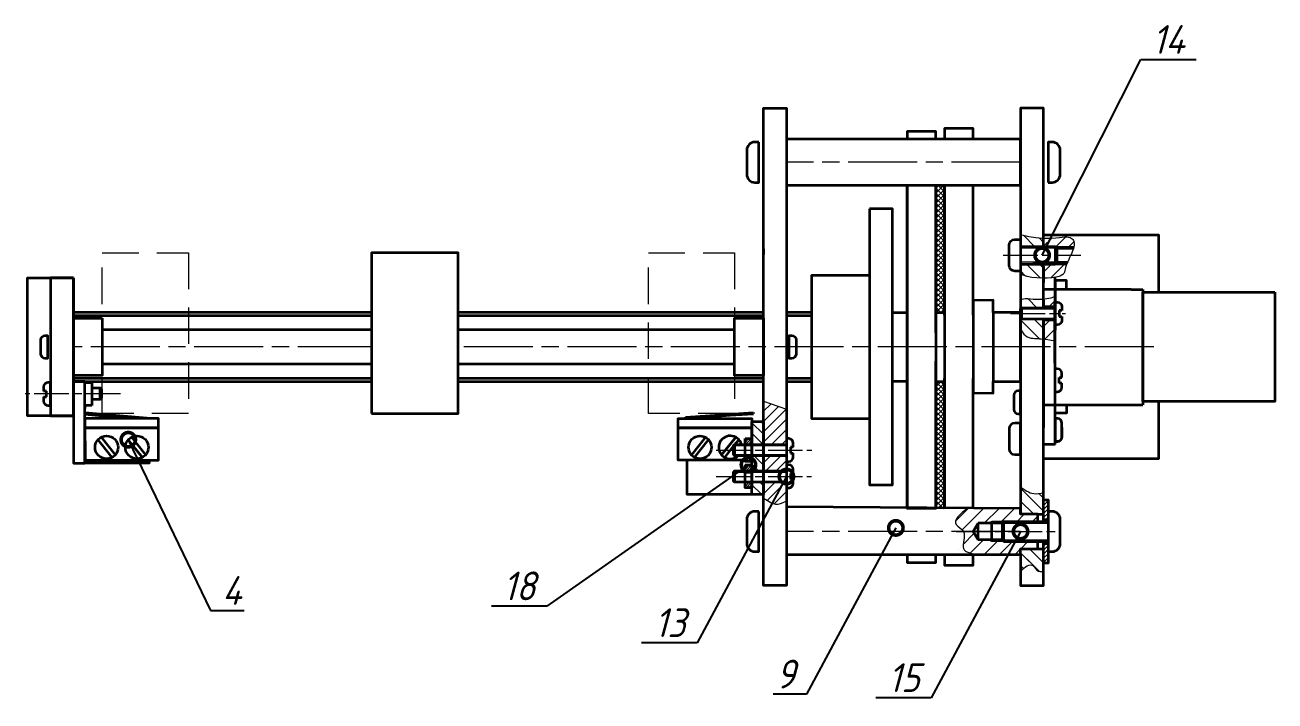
# Model space of a CAD drawing. Header units: millimetres. Extents: x -1657 to 2092, y -1414 to 1302.
# Drawn here: x 1156.9 to 1374.3, y -990 to -872.4 of the extents above; entities that cross this region are included whole.
import ezdxf
from ezdxf import colors
from ezdxf.entities.mleader import LeaderData, LeaderLine
from ezdxf.math import Vec2, Vec3

# ---------------------------------------------------------------- set-up
doc = ezdxf.new("R2010")
doc.units = ezdxf.units.MM
for name, pattern in [('AM_ISO08W050', [18, 12, -1.5, 3, -1.5]), ('AM_ISO08W050x2', [9, 6, -0.75, 1.5, -0.75]), ('HIDDEN', [9.524999999999999, 6.35, -3.175])]:
    doc.linetypes.add(name, pattern=pattern)
doc.layers.get('0').update_dxf_attribs({"lineweight": 80})
for name, color, linetype, lineweight in [('AM_0', 7, 'Continuous', 35), ('AM_4', 3, 'Continuous', 15), ('AM_7', 4, 'AM_ISO08W050', 15), ('AM_8', 1, 'Continuous', 15), ('окружности', 100, 'HIDDEN', 15), ('основные', 7, 'Continuous', 35), ('тонкие', 2, 'Continuous', 15)]:
    doc.layers.add(name, color=color, linetype=linetype, lineweight=lineweight)
doc.styles.get("Standard").update_dxf_attribs({"font": 'geniso.shx', "oblique": 15})
pattern_1 = [(135, (1098.504423046754, -1451.027052550948), (-1.122532015133644, -1.122532015133644), [])]
pattern_2 = [(45, (1030.101996383459, -1381.605427026221), (-0.8980256121069154, 0.8980256121069154), [])]
pattern_3 = [(45, (1030.101996383459, -1381.605427026221), (-0.2121320343559643, 0.2121320343559643), [])]
pattern_4 = [(45, (1098.504423046754, -1451.027052550948), (-0.3535533905932738, 0.3535533905932738), [])]
pattern_5 = [(45, (770.8986954013674, -1453.826943051544), (-1.122532015133644, 1.122532015133644), [])]

# ---------------------------------------------------------------- blocks, each defined once
blk = doc.blocks.new('_DotSmall')
at = {"color": 0, "linetype": 'ByBlock', "const_width": 0.5}
blk.add_lwpolyline([(-0.0625, 0, 1), (0.0625, 0, 1)], format="xyb", close=True, dxfattribs=at)

msp = doc.modelspace()

# ---------------------------------------------------------------- hatches: boundary and pattern name
at = {"layer": 'AM_4'}
h = msp.add_hatch(dxfattribs=at)
h.set_pattern_fill('ANSI31', color=256, scale=0.5, angle=90, style=0)
h.set_pattern_definition([(135, (770.8986954013674, -1453.826943051544), (-1.122532015133644, -1.122532015133644), [])])
h.paths.add_polyline_path([(1331.48364951499, -909.1539471586734), (1330.074740267832, -908.8326745912591), (1330.074740267832, -910.8809894120941), (1334.074740267832, -910.8809894120941), (1334.074740267832, -909.4597260411001), (1333.798413341927, -909.4529177484992), (1332.720041667503, -909.3531390002872)])
h.paths.add_polyline_path([(1334.074740267832, -913.9609896229658), (1332.234740267832, -913.9609897192529), (1330.074740267832, -913.960989412094), (1330.074740267832, -915.1709880768062), (1330.074740267832, -915.5915523003969), (1330.555119015674, -915.9025121763307), (1331.220268521713, -916.1325730884705), (1332.01906681049, -916.2893205375412), (1332.90039190655, -916.3803400242668), (1333.813121834434, -916.4132170493713), (1334.074740267832, -916.4080375075036)])
h = msp.add_hatch(dxfattribs=at)
h.set_pattern_fill('ANSI31', color=256, scale=0.5, style=0)
h.set_pattern_definition(pattern_5)
h.paths.add_polyline_path([(1339.351366023596, -910.8809894120941), (1339.377102084793, -910.7127478293392), (1339.390076433921, -910.4776577973294), (1339.377173082243, -910.2603433630998), (1339.338238324554, -910.0606916327174), (1339.273118455652, -909.8785897122489), (1339.180754096986, -909.7143426022708), (1339.056463176613, -909.5699268813996), (1338.894657949243, -909.4477370227614), (1338.689750669583, -909.3501674994823), (1338.436153592344, -909.2796127846882), (1338.128278972235, -909.2384673515053), (1337.760539063963, -909.2291256730596), (1337.327346122239, -909.2539822224771), (1336.821627589893, -909.3112544552969), (1335.792933695147, -909.4351267513011), (1334.074740267832, -909.5013208013231), (1334.074740267832, -910.8809894120941), (1336.074740267832, -910.8809894120941)])
h = msp.add_hatch(dxfattribs=at)
h.set_pattern_fill('ANSI31', color=256, scale=0.5, style=0)
h.set_pattern_definition(pattern_5)
h.paths.add_polyline_path([(1334.074740267832, -913.9609896229658), (1334.074740267832, -916.4080375075036), (1334.706134618687, -916.3955371135792), (1335.52830828385, -916.3348857176147), (1336.228520854467, -916.2388483622021), (1336.768552899116, -916.1138894606779), (1337.161795162505, -915.9619890768245), (1337.434540933378, -915.7840061870365), (1337.613083500481, -915.5807997677093), (1337.723716152556, -915.3532287952376), (1337.792732178347, -915.102152246016), (1337.846424866599, -914.8284290964393), (1337.911087506054, -914.5329183229023), (1338.00733174536, -914.2171538372963), (1338.104390719517, -913.960989412094)])
at = {"layer": 'AM_8'}
h = msp.add_hatch(dxfattribs=at)
h.set_pattern_fill('_U', color=256, scale=0.61, angle=45, style=0, double=1, pattern_type=0)
h.set_pattern_definition([(45, (1034.101996383459, -1379.566501682082), (-0.431335136523794, 0.431335136523794), []), (135, (1034.101996383459, -1379.566501682082), (-0.431335136523794, -0.431335136523794), [])])
h.paths.add_polyline_path([(1315.324740267832, -900.2491855055891), (1315.324740267832, -922.3636600785906), (1316.820730253395, -922.3636600785906), (1316.820730253395, -934.3636600785906), (1315.324740267832, -934.3636600785906), (1315.324740267832, -956.4781346515897), (1316.824740267832, -956.4781346515897), (1316.824740267832, -900.2491855055891)])
h = msp.add_hatch(dxfattribs=at)
h.set_pattern_fill('ANSI31', color=256, scale=0.55)
h.set_pattern_definition([(45, (979.4943194389054, 365.358597211306), (-1.234785216647009, 1.234785216647009), [])])
h.paths.add_polyline_path([(1336.062201388682, -921.3970652668886), (1336.062201388682, -920.5586270904969), (1336.065082738391, -919.6178207941659), (1335.343307213461, -919.8676596233961), (1334.074740497165, -920.1645432759763), (1334.074740486961, -921.3970652668886)])
h.paths.add_polyline_path([(1336.057150578278, -923.7201889141052), (1334.074740467727, -923.7201889141052), (1334.07474044046, -927.0134634105905), (1334.819918501626, -927.1021365047757), (1335.38162657488, -927.1699361055778), (1336.060992057335, -927.251859240849)])
h = msp.add_hatch(dxfattribs=at)
h.set_pattern_fill('ANSI31', color=256, scale=0.55, angle=90)
h.set_pattern_definition([(135, (979.4943194389054, 365.358597211306), (-1.234785216647009, -1.234785216647009), [])])
h.paths.add_polyline_path([(1334.074740267832, -920.2570975037256), (1334.07474028017, -920.1075284884), (1333.992876064408, -920.1185551541514), (1333.377246794892, -920.1492566461513), (1332.803217961419, -920.138913704483), (1332.272196738512, -920.1041161405849), (1331.785590300699, -920.0614537658948), (1331.344805822505, -920.0275163918518), (1330.950972607489, -920.0175145793817), (1330.604108475346, -920.0411418873675), (1330.303953374805, -920.106712624181), (1330.074740267832, -920.2113589148673), (1330.074740267832, -921.7751334414431), (1330.262463134848, -921.5586270904969), (1334.074740267832, -921.5586270904969)])
h.paths.add_polyline_path([(1334.074740267832, -923.5585820777189), (1330.262463134848, -923.5586270904969), (1330.074740267832, -923.3421207395509), (1330.074740267832, -925.1263818027091), (1330.155290732813, -925.334892344659), (1330.391660438145, -925.7875298518877), (1330.656985757092, -926.144897702892), (1330.945558745639, -926.4138891633031), (1331.250915807419, -926.6076089105561), (1331.566593346067, -926.7391616220866), (1331.886127765215, -926.8216519753294), (1332.203055468496, -926.8681846477193), (1332.510912859545, -926.8918643166917), (1332.803236341994, -926.9057956596816), (1333.077964702542, -926.9211556027187), (1333.350646260148, -926.9414100662107), (1333.641231716835, -926.9680972191602), (1333.969671774628, -927.0027552305689), (1334.074740267832, -927.0147697806269)])
h = msp.add_hatch(dxfattribs=at)
h.set_pattern_fill('ANSI31', color=256, scale=0.4, style=0)
h.set_pattern_definition(pattern_2)
h.paths.add_polyline_path([(1289.34560930364, -939.1823105686553), (1288.586324674072, -938.9185855113305), (1287.606014480173, -938.7128623670283), (1286.755435813562, -938.3546729378425), (1285.919671950239, -938.0912934188871), (1285.34560930364, -937.9582922303318), (1285.34560930364, -945.3277218374665), (1289.34560930364, -945.3277218374665)])
h.paths.add_polyline_path([(1288.6980625556, -955.5665066149372), (1289.34560930364, -955.2092850719923), (1289.34560930364, -953.6518838988704), (1289.34560930364, -951.919024292705), (1285.34560930364, -951.919024292705), (1285.34560930364, -952.8830081487304), (1285.34560930364, -954.0468763163899), (1285.34560930364, -954.4728699000179), (1285.562682962854, -954.8440007029471), (1287.431211471229, -955.7632074747)])
h = msp.add_hatch(dxfattribs=at)
h.set_pattern_fill('ANSI31', color=256, scale=0.4, angle=90, style=0)
h.set_pattern_definition([(135, (1030.101996383459, -1381.605427026221), (-0.8980256121069154, -0.8980256121069154), [])])
h.paths.add_polyline_path([(1285.34560930364, -941.3572349581539), (1283.345609303581, -941.3572349581539), (1283.345609303581, -945.3277218374665), (1285.34560930364, -945.3277218374665)])
h.paths.add_polyline_path([(1285.34560930364, -947.3277218374667), (1283.345609303581, -947.3277218374665), (1283.345609303581, -949.919024292705), (1285.34560930364, -949.919024292705)])
h.paths.add_polyline_path([(1283.345609303581, -954.0468763163899), (1285.34560930364, -954.0468763163899), (1285.34560930364, -951.919024292705), (1283.345609303581, -951.919024292705), (1283.345609303581, -952.8830081487304)])
h = msp.add_hatch(dxfattribs=at)
h.set_pattern_fill('_U', color=256, scale=0.3, angle=45, style=0, pattern_type=0)
h.set_pattern_definition(pattern_3)
h.paths.add_polyline_path([(1282.145609303581, -945.3277218374665), (1283.345609303581, -945.3277218374665), (1283.345609303581, -944.3277218374665), (1282.145609303581, -944.3277218374665)])
h = msp.add_hatch(dxfattribs=at)
h.set_pattern_fill('_U', color=256, scale=0.3, angle=45, style=0, pattern_type=0)
h.set_pattern_definition(pattern_3)
h.paths.add_polyline_path([(1283.345609303616, -948.0614800907131), (1283.345609303581, -947.3277218374665), (1282.145609303581, -947.3277218374665), (1282.145609303581, -948.3277218374665), (1283.345609303581, -948.3277218374665)])
h = msp.add_hatch(dxfattribs=at)
h.set_pattern_fill('ANSI31', color=256, scale=0.4, style=0)
h.set_pattern_definition(pattern_2)
h.paths.add_polyline_path([(1289.34560930364, -948.8830081487304), (1289.34560930364, -947.3277218374667), (1285.34560930364, -947.3277218374667), (1285.34560930364, -949.919024292705), (1289.34560930364, -949.919024292705)])
h = msp.add_hatch(dxfattribs=at)
h.set_pattern_fill('_U', color=256, scale=0.3, angle=45, style=0, pattern_type=0)
h.set_pattern_definition(pattern_3)
h.paths.add_polyline_path([(1282.145609303581, -948.8830081487304), (1282.145609303581, -949.919024292705), (1283.345609303581, -949.919024292705), (1283.345609303581, -948.8830081487304)])
h = msp.add_hatch(dxfattribs=at)
h.set_pattern_fill('_U', color=256, scale=0.3, angle=45, style=0, pattern_type=0)
h.set_pattern_definition(pattern_3)
h.paths.add_polyline_path([(1282.145609303581, -952.8830081487304), (1283.345609303581, -952.8830081487304), (1283.345609303581, -951.919024292705), (1282.145609303581, -951.919024292705)])
h = msp.add_hatch(dxfattribs=at)
h.set_pattern_fill('ANSI31', color=256, scale=0.5, angle=90, style=0)
h.set_pattern_definition(pattern_1)
edge = h.paths.add_edge_path()
edge.add_spline(control_points=[(1334.074740267832, -953.763057523516), (1333.488706662114, -953.8637746663117), (1332.036230579512, -954.1134006938839), (1330.807632985036, -953.2499788281409), (1330.074740267832, -952.7349236138684)], knot_values=[0, 0, 0, 0, 1.7258995680325, 4.277617902933819, 4.277617902933819, 4.277617902933819, 4.277617902933819], degree=3, periodic=0)
edge.add_line((1330.074740267832, -952.7349236138684), (1330.074740267832, -957.4781346515895))
edge.add_line((1330.074740267832, -957.4781346515897), (1333.074740267832, -957.4781346515897))
edge.add_line((1333.074740267832, -957.4781346515897), (1334.074740267832, -957.4781346515897))
edge.add_line((1334.074740267832, -957.4781346515897), (1334.074740267832, -953.763057523516))
edge = h.paths.add_edge_path()
edge.add_spline(control_points=[(1334.074740267832, -967.37073842269), (1333.763210642748, -967.4254668129274), (1332.964098134754, -967.5658519887174), (1332.138374258686, -965.6453681829375), (1330.873088685824, -966.6661705500828), (1330.074740267832, -967.310259103981)], knot_values=[0, 0, 0, 0, 0.8745598323163222, 2.243355510110775, 4.583661593112939, 4.583661593112939, 4.583661593112939, 4.583661593112939], degree=3, periodic=0)
edge.add_line((1330.074740267832, -967.310259103981), (1330.137447543704, -966.3493496647116))
edge.add_line((1330.137447543704, -966.3493496647116), (1334.137447543704, -966.3493496647116))
edge.add_line((1334.137447543704, -966.3493496647116), (1334.074740267832, -967.3707384226898))
edge = h.paths.add_edge_path()
edge.add_spline(control_points=[(1330.074740267832, -967.310259103981), (1330.873088685824, -966.6661705500828), (1332.138374258686, -965.6453681829375), (1332.964098134754, -967.5658519887174), (1333.763210642748, -967.4254668129274), (1334.074740267832, -967.37073842269)], knot_values=[0, 0, 0, 0, 2.340306083002165, 3.709101760796658, 4.583661593112867, 4.583661593112867, 4.583661593112867, 4.583661593112867], degree=3, periodic=0)
edge.add_line((1334.074740267832, -967.37073842269), (1334.074740267832, -963.4781346515897))
edge.add_line((1334.074740267832, -963.4781346515897), (1333.074740267832, -963.4781346515897))
edge.add_line((1333.074740267832, -963.4781346515897), (1330.074740267832, -963.4781346515897))
edge.add_line((1330.074740267832, -963.4781346515897), (1330.074740267832, -964.4781346515897))
edge.add_line((1330.074740267832, -964.4781346515897), (1330.074740267832, -967.310259103981))
h = msp.add_hatch(dxfattribs=at)
h.set_pattern_fill('ANSI31', color=256, scale=0.6, style=0)
h.set_pattern_definition([(45, (1098.504423046754, -1451.027052550948), (-1.347038418160373, 1.347038418160373), [])])
edge = h.paths.add_edge_path()
edge.add_line((1333.074740267832, -957.4781346515897), (1330.074740267832, -957.4781346515897))
edge.add_line((1330.074740267832, -957.4781346515897), (1330.074740267832, -956.4781346515897))
edge.add_line((1330.074740267832, -956.4781346515897), (1320.835148339397, -956.4129412217844))
edge.add_spline(control_points=[(1320.835148339397, -956.4129412217844), (1319.59009417577, -957.4542635124951), (1317.717564439397, -959.0203857033757), (1319.845287731588, -959.9779351547788), (1320.128556426998, -960.4781346515897)], knot_values=[0, 0, 0, 0, 3.466741086235877, 5.213890256287462, 5.213890256287573, 5.213890256287573, 5.213890256287573], degree=3, periodic=0)
edge.add_line((1320.128556426998, -960.4781346515897), (1321.85187729675, -960.4781346515897))
edge.add_line((1321.85187729675, -960.4781346515897), (1322.674740267832, -959.052894178009))
edge.add_line((1322.674740267832, -959.0528941780087), (1324.474740267832, -959.0528941780087))
edge.add_line((1324.474740267832, -959.0528941780087), (1325.074740267832, -958.7281346515897))
edge.add_line((1325.074740267832, -958.7281346515897), (1333.074740267832, -958.7281346515897))
edge.add_line((1333.074740267832, -958.7281346515897), (1333.074740267832, -957.4781346515897))
edge = h.paths.add_edge_path()
edge.add_line((1333.074740267832, -962.2281346515897), (1327.11496056049, -962.2281346515897))
edge.add_line((1327.11496056049, -962.2281346515897), (1325.074740267832, -962.2281346515897))
edge.add_line((1325.074740267832, -962.2281346515897), (1324.474740267832, -961.9033751251704))
edge.add_line((1324.474740267832, -961.9033751251704), (1322.674740267832, -961.9033751251704))
edge.add_line((1322.674740267832, -961.9033751251704), (1321.85187729675, -960.4781346515897))
edge.add_line((1321.85187729675, -960.4781346515897), (1320.128556426998, -960.4781346515897))
edge.add_spline(control_points=[(1320.128556426998, -960.4781346515897), (1320.611000945579, -961.3300413724644), (1319.14847996063, -963.9564981046917), (1321.517334604554, -964.3095295408093), (1322.648681444521, -964.4781346515897)], knot_values=[5.213890256287462, 5.213890256287573, 5.213890256287573, 5.213890256287573, 8.189519239978544, 10.90988062828714, 10.90988062828714, 10.90988062828714, 10.90988062828714], degree=3, periodic=0)
edge.add_line((1322.648681444521, -964.4781346515897), (1330.074740267832, -964.4781346515897))
edge.add_line((1330.074740267832, -964.4781346515897), (1330.074740267832, -963.4781346515897))
edge.add_line((1330.074740267832, -963.4781346515897), (1333.074740267832, -963.4781346515897))
edge.add_line((1333.074740267832, -963.4781346515897), (1333.074740267832, -962.2281346515897))
h = msp.add_hatch(dxfattribs=at)
h.set_pattern_fill('_U', color=256, scale=0.5, angle=45, style=0, pattern_type=0)
h.set_pattern_definition(pattern_4)
h.paths.add_polyline_path([(1334.074740267832, -954.9781346515897), (1334.074740267832, -958.3637837708279), (1334.874740267832, -958.3637837708279), (1334.874740267832, -954.9781346515897)])
h = msp.add_hatch(dxfattribs=at)
h.set_pattern_fill('_U', color=256, scale=0.5, angle=45, style=0, pattern_type=0)
h.set_pattern_definition(pattern_4)
h.paths.add_polyline_path([(1334.874740267832, -965.9781346515897), (1334.874740267832, -962.5924855323515), (1334.074740267832, -962.5924855323515), (1334.074740267832, -965.9781346515897)])
h = msp.add_hatch(dxfattribs=at)
h.set_pattern_fill('ANSI31', color=256, scale=0.5, angle=90, style=0)
h.set_pattern_definition(pattern_1)
edge = h.paths.add_edge_path()
edge.add_line((1330.074740267832, -963.4781346515897), (1330.074740267832, -964.4781346515897))
edge.add_line((1330.074740267832, -964.4781346515897), (1330.074740267832, -967.310259103981))
edge.add_spline(control_points=[(1330.074740267832, -967.310259103981), (1330.873088685824, -966.6661705500828), (1332.138374258686, -965.6453681829375), (1332.964098134754, -967.5658519887174), (1333.763210642748, -967.4254668129274), (1334.074740267832, -967.37073842269)], knot_values=[0, 0, 0, 0, 2.340306083002204, 3.709101760796616, 4.583661593112825, 4.583661593112825, 4.583661593112825, 4.583661593112825], degree=3, periodic=0)
edge.add_line((1334.074740267832, -967.37073842269), (1334.074740267832, -963.4781346515897))
edge.add_line((1334.074740267832, -963.4781346515897), (1333.074740267832, -963.4781346515897))
edge.add_line((1333.074740267832, -963.4781346515897), (1330.074740267832, -963.4781346515897))

# ---------------------------------------------------------------- linework, layer by layer
at = {"layer": 'AM_0'}
for p, q in [((1338.175133703498, -911.2144070680358), (1339.281736824082, -911.2144070680356)), ((1325.074740267832, -962.2281346515897), (1325.074740267832, -958.7281346515897)), ((1321.85187729675, -960.4781346515897), (1322.674740267832, -959.0528941780087)), ((1321.85187729675, -960.4781346515897), (1322.674740267832, -961.9033751251704)), ((1326.874740267832, -959.052894178009), (1322.674740267832, -959.0528941780087)), ((1322.674740267832, -961.9033751251704), (1322.674740267832, -959.0528941780087)), ((1326.874740267832, -961.9033751251704), (1322.674740267832, -961.9033751251704))]:
    msp.add_line(p, q, dxfattribs=at)
at = {"layer": 'AM_4'}
for p, q in [((1336.035402496067, -910.8809894120941), (1339.361729268039, -910.8809894120941)), ((1336.424077987549, -911.2144091925516), (1330.074740267832, -911.2144091925511)), ((1336.424078039597, -913.6275696813141), (1330.074740267832, -913.6275696316375)), ((1336.035402496067, -913.960989412094), (1338.104390719517, -913.960989412094)), ((1330.074740267832, -921.7751334414431), (1336.062201388682, -921.7751334414431)), ((1330.074740267832, -923.3421207395509), (1336.075214471811, -923.342052106688)), ((1280.157886436624, -945.5442281884127), (1289.34560930364, -945.5442281884127)), ((1280.157886436624, -947.1112154865205), (1289.34560930364, -947.1112154865205)), ((1280.157886436624, -950.1355306436512), (1289.34560930364, -950.1355306436512)), ((1280.157886436624, -951.7025179417587), (1289.34560930364, -951.7025179417587)), ((1325.074740267832, -958.7281346515897), (1324.474740267832, -959.0528941780087)), ((1334.024222119278, -958.7281346515897), (1325.074740267832, -958.7281346515897)), ((1326.874740267832, -959.052894178009), (1334.874740267832, -959.052894178009)), ((1325.074740267832, -962.2281346515897), (1324.474740267832, -961.9033751251704)), ((1334.024222119278, -962.2281346515897), (1325.074740267832, -962.2281346515897)), ((1326.874740267832, -961.9033751251704), (1334.874740267832, -961.9033751251704))]:
    msp.add_line(p, q, dxfattribs=at)
for points in [[(1330.074740267832, -908.8326745912591), (1331.48364951499, -909.1539471586734), (1332.720041667503, -909.3531390002872), (1333.798413341927, -909.4529177484992), (1334.733261154821, -909.4759510357071), (1335.539081722742, -909.4449064943105), (1336.230371662247, -909.3824517567077), (1336.821627589893, -909.3112544552969), (1337.327346122239, -909.2539822224771), (1337.760539063963, -909.2291256730596), (1338.128278972235, -909.2384673515053), (1338.436153592344, -909.2796127846882), (1338.689750669583, -909.3501674994823), (1338.894657949243, -909.4477370227614), (1339.056463176613, -909.5699268813996), (1339.180754096986, -909.7143426022708), (1339.273118455652, -909.8785897122489), (1339.338238324554, -910.0606916327174), (1339.377173082243, -910.2603433630998), (1339.390076433921, -910.4776577973294), (1339.377102084793, -910.7127478293392), (1339.338403740059, -910.9657263530626), (1339.274135104925, -911.2367062624321), (1339.184449884592, -911.5258004513817), (1339.069501784263, -911.8331218138442), (1338.930718316915, -912.1579463298679), (1338.774622226616, -912.4962023239611), (1338.60901006521, -912.8429812067475), (1338.441678384539, -913.1933743888508), (1338.280423736445, -913.5424732808942), (1338.133042672771, -913.8853692935018), (1338.00733174536, -914.2171538372963), (1337.911087506054, -914.5329183229023), (1337.846424866599, -914.8284290964393), (1337.792732178347, -915.102152246016), (1337.723716152556, -915.3532287952376), (1337.613083500481, -915.5807997677093), (1337.434540933378, -915.7840061870365), (1337.161795162505, -915.9619890768245), (1336.768552899116, -916.1138894606779), (1336.228520854467, -916.2388483622021), (1335.52830828385, -916.3348857176147), (1334.706134618687, -916.3955371135792), (1333.813121834434, -916.4132170493713), (1332.90039190655, -916.3803400242668), (1332.01906681049, -916.2893205375412), (1331.220268521713, -916.1325730884705), (1330.555119015674, -915.9025121763307), (1330.074740267832, -915.5915523003969)], [(1336.075294743948, -919.6142859617639), (1335.343307213461, -919.8676596233961), (1334.64869859544, -920.0302194170458), (1333.992876064408, -920.1185551541514), (1333.377246794892, -920.1492566461513), (1332.803217961419, -920.138913704483), (1332.272196738512, -920.1041161405849), (1331.785590300699, -920.0614537658948), (1331.344805822505, -920.0275163918518), (1330.950972607489, -920.0175145793817), (1330.604108475346, -920.0411418873675), (1330.303953374805, -920.106712624181), (1330.074740267832, -920.2113589148673)], [(1330.074740267832, -925.1263818027094), (1330.155290732813, -925.334892344659), (1330.391660438145, -925.7875298518877), (1330.656985757092, -926.144897702892), (1330.945558745639, -926.4138891633031), (1331.250915807419, -926.6076089105561), (1331.566593346067, -926.7391616220866), (1331.886127765215, -926.8216519753294), (1332.203055468496, -926.8681846477193), (1332.510912859545, -926.8918643166917), (1332.803236341994, -926.9057956596816), (1333.077964702542, -926.9211556027187), (1333.350646260147, -926.9414100662107), (1333.641231716835, -926.9680972191602), (1333.969671774628, -927.0027552305689), (1334.35591713555, -927.0469222694401), (1334.819918501626, -927.1021365047757), (1335.38162657488, -927.1699361055778), (1336.060992057335, -927.251859240849)], [(1285.34560930364, -937.7929762028348), (1289.34560930364, -939.1823105686553)], [(1289.34560930364, -955.2092850719923), (1288.748047657491, -955.485097686387), (1288.272110767384, -955.6760150819223), (1287.87092363332, -955.7762225354306), (1287.497611255298, -955.7799053237447), (1287.10529863332, -955.6812487236973), (1286.647110767384, -955.474438012121), (1286.076172657491, -955.1536584658486), (1285.34560930364, -954.7130953617125)]]:
    msp.add_lwpolyline(points, dxfattribs=at)
at = {"layer": 'AM_7'}
for p, q in [((1330.074740267832, -896.2491855055891), (1289.34560930364, -896.2491855055891)), ((1216.345609303641, -928.3636600785894), (1165.345609303641, -928.3636600785894)), ((1217.208593332622, -928.3636600785894), (1216.345609303641, -928.3636600785894)), ((1353.267202807339, -928.3636600785894), (1232.208593332622, -928.3636600785894)), ((1330.074740267832, -960.4781346515897), (1289.34560930364, -960.4781346515897))]:
    msp.add_line(p, q, dxfattribs=at)
at = {"layer": 'AM_7', "linetype": 'AM_ISO08W050x2'}
for p, q in [((1327.074740267832, -912.4209876501966), (1340.574740267832, -912.42098956994)), ((1328.331106891284, -922.5586270904969), (1337.885272372604, -922.5586270904969)), ((1173.533332170657, -936.5590830644674), (1156.914321866759, -936.5590830644674)), ((1277.157886436624, -946.3277218374665), (1293.776896740522, -946.3277218374665)), ((1277.157886436624, -950.919024292705), (1293.703365672926, -950.919024292705)), ((1318.85187729675, -960.4781346515897), (1337.074740267832, -960.4781346515897))]:
    msp.add_line(p, q, dxfattribs=at)
at = {"layer": 'окружности'}
for points in [[(1170.34560930364, -911.9785344544593), (1185.34560930364, -911.9785344544593), (1185.34560930364, -939.9785344544593), (1170.34560930364, -939.9785344544593)], [(1265.345609303641, -911.9785344544591), (1280.345609303641, -911.9785344544591), (1280.345609303641, -939.9785344544593), (1265.345609303641, -939.9785344544593)]]:
    msp.add_lwpolyline(points, close=True, dxfattribs=at)
at = {"layer": 'основные'}
for p, q in [((1330.074740267832, -910.8809894120941), (1336.074740267832, -910.8809894120941)), ((1336.424078934924, -911.2144087601596), (1336.074741163159, -910.8809889797026)), ((1336.074741163159, -910.8809889300258), (1336.074741163159, -913.9609889300259)), ((1285.34560930364, -911.3039239265981), (1285.34560930364, -912.3039239265981)), ((1336.384740267832, -911.2144091925513), (1338.175132808171, -911.2144091925513)), ((1336.424078039597, -913.6275696813141), (1336.424078039597, -911.2144092422282)), ((1285.34560930364, -915.3039239265981), (1285.34560930364, -914.3039239265981)), ((1330.074740267832, -913.960989412094), (1336.07474031988, -913.960989412094)), ((1338.104390719517, -913.960989412094), (1332.234740267832, -913.9609897192529)), ((1336.074741163159, -913.9609889797025), (1336.424078934924, -913.6275691992455)), ((1336.384740267832, -913.6275696316372), (1338.243848684184, -913.6275686063627)), ((1336.074740267832, -945.3636600785906), (1336.075366976863, -916.259854116731)), ((1336.074740267832, -920.2570975534022), (1336.074740267832, -917.1770975534023)), ((1349.328256540306, -918.3636600785894), (1334.074740512076, -918.3636599522986)), ((1349.328256540306, -918.3636600785894), (1338.074740267832, -918.3636600785894)), ((1349.328256540306, -918.3636600785894), (1351.328256540306, -918.3636600785894)), ((1349.328256540306, -918.3636600785894), (1351.328256540306, -918.3636600785894)), ((1351.328256540306, -918.3636600785894), (1351.328256540307, -938.4189399683169)), ((1351.328256540306, -918.3636600785894), (1351.328256540307, -938.4189399683169)), ((1336.062201388682, -921.3970652668886), (1334.074740486961, -921.3970652668886)), ((1165.345609303641, -922.9181002407222), (1217.208593332622, -922.9181002407222)), ((1232.208593332622, -922.9181002407222), (1285.34560930364, -922.9181002407222)), ((1289.34560930364, -922.9181002407222), (1293.774740267831, -922.9181002407222)), ((1307.774740267832, -922.3636600785906), (1310.324740267832, -922.3636600785906)), ((1315.324740267832, -922.3636600785906), (1316.820730253395, -922.3636600785906)), ((1316.824740267832, -922.8636600785906), (1316.824740267832, -933.863660078588)), ((1321.824740267832, -922.8636600785906), (1321.824740267832, -933.863660078588)), ((1325.313781723322, -922.3636600785906), (1325.313781723322, -934.3636600785906)), ((1336.062201388682, -923.7201889141052), (1334.074740486961, -923.7201889141052)), ((1336.074740267832, -938.4189399683164), (1336.074740267832, -922.6960930263986)), ((1337.262201388682, -922.0586270904969), (1336.762201388682, -922.0586270904969)), ((1336.762201388682, -922.0586270904969), (1336.762201388682, -923.0586270904969)), ((1336.762201388682, -923.0586270904969), (1337.262201388682, -923.0586270904969)), ((1330.074740267832, -928.3636600785906), (1330.074740267832, -930.8636600785906)), ((1165.345609303641, -933.8092199164566), (1217.208593332622, -933.8092199164566)), ((1232.208593332622, -933.8092199164566), (1285.34560930364, -933.8092199164566)), ((1289.34560930364, -933.8092199164566), (1293.774740267831, -933.8092199164566)), ((1310.324740267832, -934.3636600785906), (1307.774740267832, -934.3636600785906)), ((1315.324740267832, -934.3636600785906), (1316.820730253395, -934.3636600785906)), ((1336.762201388683, -934.668693066682), (1336.762201388683, -933.668693066682)), ((1336.762201388683, -933.668693066682), (1337.262201388683, -933.6686930666817)), ((1337.262201388683, -934.6686930666817), (1336.762201388683, -934.668693066682)), ((1160.64560930364, -936.0590830644674), (1160.14560930364, -936.0590830644674)), ((1160.64560930364, -937.0590830644674), (1160.64560930364, -936.0590830644674)), ((1330.074740267832, -938.0102239887435), (1330.074740267832, -937.0102239887435)), ((1160.14560930364, -937.0590830644674), (1160.64560930364, -937.0590830644674)), ((1167.34560930364, -938.7968404845276), (1167.34560930364, -939.0671915336538)), ((1334.074740267832, -938.4189399683164), (1349.328256540306, -938.4189399683164)), ((1338.074740267832, -938.4189399683164), (1349.328256540306, -938.4189399683164)), ((1349.328256540306, -938.4189399683169), (1351.328256540307, -938.4189399683169)), ((1349.328256540306, -938.4189399683169), (1351.328256540307, -938.4189399683169)), ((1178.825238573691, -940.8263156283231), (1167.3456093037, -939.862257071798)), ((1177.492648380239, -940.8373215747565), (1176.892648380239, -940.8373215747565)), ((1178.89461458645, -940.8322428226502), (1178.825238573691, -940.8263156283231)), ((1178.89461458645, -940.8322428226502), (1178.89461458645, -940.8322428226502)), ((1271.796604020831, -940.5834278113998), (1271.86598003359, -940.5775006170729)), ((1271.796604020831, -940.8555459942038), (1271.796604020831, -940.5834278113998)), ((1271.86598003359, -940.5775006170729), (1283.582310791839, -939.7846997452621)), ((1273.198570227042, -940.8373215747565), (1273.798570227042, -940.8373215747565)), ((1283.582310791839, -939.7846997452621), (1283.605582698975, -939.9874985110018)), ((1170.34560930364, -945.4228736433147), (1169.62079519806, -944.5092344059635)), ((1170.155456208676, -944.0831824226807), (1172.61093099794, -947.166128639999)), ((1172.069297226205, -947.5956085651085), (1170.34560930364, -945.4228736433147)), ((1177.328149971411, -947.5956085651085), (1174.879647943265, -944.5092344059635)), ((1175.414308953881, -944.0831824226807), (1177.869783743145, -947.166128639999)), ((1275.2769096534, -944.0831824226807), (1272.821434864135, -947.166128639999)), ((1273.36306863587, -947.5956085651083), (1275.811570664016, -944.5092344059635)), ((1280.535762398606, -944.0831824226807), (1278.080287609341, -947.166128639999)), ((1278.621921381076, -947.5956085651083), (1280.157886436624, -945.65950118096)), ((1280.345609303641, -945.4228736433147), (1281.070423409221, -944.5092344059635)), ((1336.074740267832, -945.3636600785906), (1334.074740267832, -945.3636600785906)), ((1290.545609303641, -945.8277218374665), (1290.045609303641, -945.8277218374665)), ((1290.045609303641, -945.8277218374665), (1290.045609303641, -946.8277218374665)), ((1290.045609303641, -946.8277218374665), (1290.545609303641, -946.8277218374665)), ((1290.545609303641, -950.3830081487304), (1290.045609303641, -950.3830081487304)), ((1290.045609303641, -950.3830081487304), (1290.045609303641, -951.3830081487304)), ((1290.045609303641, -951.3830081487304), (1290.545609303641, -951.3830081487304)), ((1327.11496056049, -958.7281346515897), (1326.874740267832, -959.052894178009)), ((1327.11496056049, -958.7281346515897), (1334.874740267832, -958.7281346515897)), ((1327.11496056049, -958.7281346515897), (1327.11496056049, -962.2281346515897)), ((1333.074740267832, -957.4781346515897), (1334.074740267832, -957.4781346515897)), ((1334.074740267832, -958.3637837708279), (1334.874740267832, -958.3637837708279)), ((1326.874740267832, -959.052894178009), (1326.874740267832, -961.9033751251704)), ((1327.11496056049, -962.2281346515895), (1326.874740267832, -961.9033751251704)), ((1327.11496056049, -962.2281346515897), (1334.874740267832, -962.2281346515897)), ((1334.074740267832, -962.5924855323515), (1334.874740267832, -962.5924855323515)), ((1333.074740267832, -963.4781346515897), (1334.074740267832, -963.4781346515897))]:
    msp.add_line(p, q, dxfattribs=at)
for points in [[(1285.34560930364, -914.3039239265981), (1285.34560930364, -886.8636600785906), (1289.34560930364, -886.8636600785906), (1289.34560930364, -959.0528941780087)], [(1334.074740267832, -910.8809894120941), (1334.074740267832, -886.8636600785906), (1330.074740267832, -886.8636600785906), (1330.074740267832, -957.4781346515897)], [(1315.324740267832, -892.2491855055891), (1315.324740267832, -890.8819728921042), (1310.324740267832, -890.8819728921042), (1310.324740267832, -892.2491855055891)], [(1321.824740267832, -892.2491855055891), (1321.824740267832, -890.3636600785899), (1316.824740267832, -890.3636600785899), (1316.824740267832, -892.2491855055891)], [(1310.324740267832, -900.2491855055891), (1310.324740267832, -956.4781346515897)], [(1315.324740267832, -900.2491855055891), (1315.324740267832, -925.8636600785906)], [(1315.324740267832, -925.8636600785906), (1315.324740267832, -900.2491855055891)], [(1316.824740267832, -900.2491855055891), (1316.824740267832, -922.8636600785906)], [(1316.824740267832, -922.8636600785906), (1316.824740267832, -900.2491855055891)], [(1321.824740267832, -922.8636600785906), (1321.824740267832, -900.2491855055891)], [(1334.074740267832, -910.8809894120941), (1334.074740267832, -908.8636600785894), (1354.074740267832, -908.8636600785894), (1354.074740267832, -918.8636600785906)], [(1289.34560930364, -961.9033751251704), (1289.34560930364, -969.8636600785908), (1285.34560930364, -969.8636600785908), (1285.34560930364, -914.3039239265981)], [(1334.074740267832, -917.1770975037255), (1334.074740267832, -913.960989412094)], [(1334.074740267832, -917.1770975037255), (1334.074740267832, -913.960989412094)], [(1334.074740267832, -917.1770975037255), (1334.074740267832, -913.960989412094)], [(1334.074740267832, -914.3636600785894), (1334.074740267832, -917.1770975037255)], [(1334.074740485623, -921.5586270904969), (1334.0747405219, -917.1770975368433)], [(1338.074740267832, -918.3636600785894), (1338.074740267832, -916.8360201337259), (1336.074740267832, -916.8360201337259), (1336.055887128233, -934.1686861985154)], [(1325.313781723322, -922.3636600785906), (1325.313781723322, -920.2595521787375), (1321.824740267832, -920.2816742438963), (1321.824740267832, -922.8636600785906)], [(1336.075209809655, -923.558558457534), (1330.262463134848, -923.5586270904969), (1330.074740267832, -923.3421207395509), (1330.074740267832, -921.7751334414431), (1330.262463134848, -921.5586270904969), (1330.262463134848, -923.5586270904969), (1330.262463134848, -921.5586270904969), (1336.062201388682, -921.5586270904969)], [(1334.074740267832, -920.2570975037256), (1334.074740267832, -921.5586270904969)], [(1334.074740267832, -921.5586270904969), (1334.074740267832, -920.2570975037256)], [(1217.208593332622, -922.3636600785899), (1165.345609303641, -922.3636600785894), (1165.345609303641, -934.3636600785894), (1217.208593332622, -934.3636600785899)], [(1235.345609303641, -922.3636600785899), (1232.208593332622, -922.3636600785899)], [(1285.34560930364, -922.3636600785906), (1235.345609303641, -922.3636600785899)], [(1293.774740267831, -922.3636600785906), (1289.34560930364, -922.3636600785906)], [(1325.313781723322, -934.3636600785906), (1330.074740267832, -934.3636600785906), (1330.074740267832, -922.3636600785906), (1325.313781723322, -922.3636600785906)], [(1334.074740267832, -923.5585820777189), (1334.074740267832, -942.3636600785894)], [(1334.074740267832, -958.7281346515897), (1334.074740267832, -923.5585820777189)], [(1354.074740267832, -937.8636600785906), (1354.074740267832, -947.8636600785894), (1334.074740267832, -947.8636600785894), (1334.074740469065, -923.5585820777167)], [(1338.074740267832, -938.4189399683164), (1338.074740267832, -939.8913000234529), (1336.074740267832, -939.8913000234529), (1336.055887128233, -922.5586339586634)], [(1165.345609303641, -931.3636600785894), (1165.345609303641, -925.3636600785894)], [(1170.34560930364, -925.3636600785894), (1217.208593332622, -925.3636600785894)], [(1232.208593332622, -925.3636600785894), (1280.345609303641, -925.3636600785894)], [(1285.34560930364, -925.3636600785894), (1285.34560930364, -931.3636600785894)], [(1217.208593332622, -931.3636600785894), (1170.34560930364, -931.3636600785894)], [(1280.345609303641, -931.3636600785894), (1232.208593332622, -931.3636600785894)], [(1315.324740267832, -930.8636600785906), (1315.324740267832, -956.4781346515897)], [(1315.324740267832, -956.4781346515897), (1315.324740267832, -930.8636600785906)], [(1232.208593332622, -934.3636600785899), (1235.345609303641, -934.3636600785899)], [(1235.345609303641, -934.3636600785899), (1285.34560930364, -934.3636600785906)], [(1289.34560930364, -934.3636600785906), (1293.774740267831, -934.3636600785906)], [(1316.824740267832, -933.863660078588), (1316.824740267832, -956.4781346515897)], [(1316.824740267832, -956.4781346515897), (1316.824740267832, -933.863660078588)], [(1321.824740267832, -956.4781346515897), (1321.824740267832, -933.863660078588)], [(1321.824740267832, -933.863660078588), (1321.824740267832, -936.3636600785894), (1325.313781723322, -936.3918925233886), (1325.313781723322, -934.3636600785906)], [(1168.5456093037, -935.504692172959), (1170.007562188127, -935.504692172959), (1170.195285055144, -935.7211985239053), (1170.195285055144, -937.288185822013), (1170.007562188127, -937.504692172959), (1170.007562188127, -935.504692172959), (1170.007562188127, -937.504692172959), (1168.5456093037, -937.504692172959)], [(1177.192648380239, -940.8373215747565), (1177.192648380239, -940.8373215747565), (1171.54908496439, -940.5350409923208), (1167.318413382676, -940.1294165560189)], [(1168.5456093037, -948.0614800907131), (1180.145609303665, -948.0614800907131), (1180.14560930369, -940.8373215747565), (1167.345609303689, -940.8373215747565), (1167.345609303665, -948.0614800907131)], [(1167.345609303689, -940.8373215747565), (1167.397959572879, -948.554937995903), (1178.585968777668, -948.554937995903), (1178.585968777668, -948.0614800907131)], [(1282.145609303581, -948.0614800907131), (1270.545609303616, -948.0614800907131), (1270.545609303592, -940.8373215747565), (1283.345609303592, -940.8373215747565), (1283.345609303616, -948.0614800907131)], [(1271.947091302485, -940.8373215747565), (1271.947091302485, -940.8373215747565), (1279.557803031661, -940.2201934259283), (1283.605582698975, -939.9874985110018)], [(1283.345609303592, -940.8373215747565), (1283.293259034402, -954.0468763163899), (1272.105249829614, -954.0468763163899), (1272.105249829614, -948.0614800907131)], [(1167.345609303689, -948.0614800907131), (1180.14560930364, -948.0614800907131), (1180.14560930364, -942.462321574722), (1167.345609303689, -942.462321574722), (1167.345609303689, -948.0614800907131)], [(1282.145609303581, -948.0614800907131), (1270.545609303641, -948.0614800907131), (1270.545609303641, -942.462321574722), (1283.345609303592, -942.462321574722), (1283.345609303592, -948.0614800907131)], [(1337.274740267832, -942.3636600785894), (1337.274740267832, -943.339121291375)], [(1289.34560930364, -947.3277218374667), (1280.345609303641, -947.3277218374665), (1280.157886436624, -947.1112154865205), (1280.157886436624, -945.5442281884127), (1280.345609303641, -945.3277218374665), (1280.345609303641, -947.3277218374665), (1280.345609303641, -945.3277218374665), (1289.34560930364, -945.3277218374665)], [(1289.34560930364, -951.919024292705), (1280.345609303641, -951.919024292705), (1280.157886436624, -951.7025179417587), (1280.157886436624, -950.1355306436512), (1280.345609303641, -949.919024292705), (1280.345609303641, -951.919024292705), (1280.345609303641, -949.919024292705), (1289.34560930364, -949.919024292705)], [(1330.074740267832, -957.4781346515897), (1330.074740267832, -956.4781346515897), (1289.34560930364, -956.1907548883801), (1289.34560930364, -961.9033751251704)], [(1334.074740267832, -958.7281346515897), (1334.074740267832, -954.9781346515897), (1334.874740267832, -954.9781346515897), (1334.874740267832, -965.9781346515897), (1334.074740267832, -965.9781346515897), (1334.074740267832, -962.2281346515897)], [(1333.074740267832, -958.7281346515897), (1333.074740267832, -957.4781346515897), (1330.074740267832, -957.4781346515897), (1330.074740267832, -957.4781346515897)], [(1289.34560930364, -961.9033751251704), (1289.34560930364, -964.4781346515895), (1330.074740267832, -964.4781346515897), (1330.074740267832, -963.4781346515897)], [(1330.074740267832, -963.4781346515897), (1330.074740267832, -963.4781346515897), (1333.074740267832, -963.4781346515897), (1333.074740267832, -962.2281346515897)], [(1330.074740267832, -964.4781346515897), (1330.074740267832, -969.8636600785908), (1334.074740267832, -969.8636600785908), (1334.074740267832, -962.2281346515897)], [(1310.324740267832, -964.4781346515897), (1310.324740267832, -965.8827821754871), (1315.324740267832, -965.8827821754871), (1315.324740267832, -964.4781346515897)], [(1316.824740267832, -964.4781346515897), (1316.824740267832, -966.3636600785899), (1321.824740267832, -966.3636600785899), (1321.824740267832, -964.4781346515897)]]:
    msp.add_lwpolyline(points, dxfattribs=at)
for points in [[(1284.545609303641, -892.7491855055891), (1283.84560930364, -892.7491855055891, 0.414213562373095), (1282.445609303641, -894.149185505589), (1282.445609303641, -898.349185505589, 0.414213562373095), (1283.84560930364, -899.7491855055891), (1284.545609303641, -899.7491855055891)], [(1334.874740267832, -899.7491855055891), (1335.574740267832, -899.7491855055891, 0.414213562373095), (1336.974740267832, -898.349185505589), (1336.974740267832, -894.149185505589, 0.414213562373095), (1335.574740267832, -892.7491855055891), (1334.874740267832, -892.7491855055891)], [(1329.074740267832, -909.6709880768062), (1330.074740267832, -909.6709880768062), (1330.074740267832, -915.1709880768062), (1329.074740267832, -915.1709880768062, -0.414213562373095), (1328.074740267832, -914.1709880768062), (1328.074740267832, -910.6709880768062, -0.414213562373095)], [(1329.074740267832, -909.6709880768051), (1330.074740267832, -909.6709880768051), (1330.074740267832, -915.1709880768051), (1329.074740267832, -915.1709880768051, -0.414213562373095), (1328.074740267832, -914.1709880768051), (1328.074740267832, -910.6709880768051, -0.414213562373095)], [(1329.074740267832, -947.1116119700989), (1330.074740267832, -947.1116119700989), (1330.074740267832, -941.6116119700989), (1329.074740267832, -941.6116119700989, 0.414213562373095), (1328.074740267832, -942.6116119700989), (1328.074740267832, -946.1116119700989, 0.414213562373095)], [(1284.545609303641, -956.9781346515897), (1283.84560930364, -956.9781346515897, 0.414213562373095), (1282.445609303641, -958.3781346515896), (1282.445609303641, -962.5781346515896, 0.414213562373095), (1283.84560930364, -963.9781346515897), (1284.545609303641, -963.9781346515897)], [(1334.874740267832, -963.9781346515897), (1335.574740267832, -963.9781346515897, 0.414213562373095), (1336.974740267832, -962.5781346515896), (1336.974740267832, -958.3781346515896, 0.414213562373095), (1335.574740267832, -956.9781346515897), (1334.874740267832, -956.9781346515897)]]:
    msp.add_lwpolyline(points, format="xyb", close=True, dxfattribs=at)
for points in [[(1330.061052786438, -892.2491855055891), (1289.34560930364, -892.2491855055891), (1289.34560930364, -900.2491855055891), (1330.061052786438, -900.2491855055891)], [(1310.324740267832, -900.2491855055891), (1315.324740267832, -900.2491855055891), (1315.324740267832, -956.4781346515897), (1310.324740267832, -956.4781346515897)], [(1303.774740267832, -904.3636600785894), (1303.774740267832, -952.3636600785894), (1307.774740267832, -952.3636600785894), (1307.774740267832, -904.3636600785894)], [(1217.208593332622, -939.9785344544593), (1232.228185621251, -939.9785344544593), (1232.228185621251, -911.9785344544593), (1217.208593332622, -911.9785344544593)], [(1165.345609303641, -916.3606020685286), (1165.345609303641, -940.3667180886503), (1157.345609303641, -940.3667180886503), (1157.345609303641, -916.3606020685286)], [(1165.345609303641, -916.3606020685286), (1161.345609303641, -916.3606020685286), (1161.345609303641, -940.3667180886503), (1165.345609303641, -940.3667180886503)], [(1303.774740267832, -915.8636600785894), (1303.774740267832, -940.8636600785894), (1293.774740267831, -940.8636600785894), (1293.774740267831, -915.8636600785894)], [(1374.328256540306, -918.8636600785906), (1374.328256540306, -937.8636600785906), (1351.328256540306, -937.8636600785906), (1351.328256540306, -918.8636600785906)], [(1170.34560930364, -923.3636600785894), (1170.34560930364, -933.3636600785894), (1165.345609303641, -933.3636600785894), (1165.345609303641, -923.3636600785894)], [(1285.34560930364, -923.3636600785894), (1285.34560930364, -933.3636600785894), (1280.345609303641, -933.3636600785894), (1280.345609303641, -923.3636600785894)], [(1167.3456093037, -934.3636600785894), (1165.345609303641, -934.3636600785894), (1165.345609303641, -948.6022660239446), (1167.3456093037, -948.6022660239446)], [(1168.5456093037, -938.5590830644674), (1167.3456093037, -938.5590830644674), (1167.3456093037, -934.5590830644674), (1168.5456093037, -934.5590830644674)], [(1180.14560930369, -940.8373215747565), (1167.345609303689, -940.8373215747565), (1167.34560930364, -942.462321574722), (1180.14560930364, -942.462321574722)], [(1270.545609303592, -940.8373215747565), (1283.345609303592, -940.8373215747565), (1283.34560930364, -942.462321574722), (1270.545609303641, -942.462321574722)], [(1283.345609303581, -941.3572349581539), (1285.34560930364, -941.3572349581539), (1285.34560930364, -954.0468763163899), (1283.345609303581, -954.0468763163899)], [(1282.145609303581, -944.3277218374665), (1283.345609303581, -944.3277218374665), (1283.345609303581, -948.3277218374665), (1282.145609303581, -948.3277218374665)], [(1282.145609303581, -948.8830081487304), (1283.345609303581, -948.8830081487304), (1283.345609303581, -952.8830081487304), (1282.145609303581, -952.8830081487304)]]:
    msp.add_lwpolyline(points, close=True, dxfattribs=at)
for points in [[(1337.262201388682, -923.0586270904969), (1337.262201388682, -923.7586270904967, -0.414213562373095), (1336.462201388682, -924.5586270904969), (1336.062201388682, -924.5586270904969), (1336.062201388682, -920.5586270904969), (1336.462201388682, -920.5586270904969, -0.414213562373095), (1337.262201388682, -921.3586270904971), (1337.262201388682, -922.0586270904969)], [(1159.64560930364, -927.8636600785894), (1159.64560930364, -927.1636600785896, -0.414213562373095), (1160.445609303641, -926.3636600785894), (1160.845609303641, -926.3636600785894), (1160.845609303641, -930.3636600785894), (1160.445609303641, -930.3636600785894, -0.414213562373095), (1159.64560930364, -929.5636600785895), (1159.64560930364, -927.8636600785894)], [(1291.045609303641, -928.8636600785894), (1291.045609303641, -929.5636600785892, -0.414213562373095), (1290.245609303641, -930.3636600785894), (1289.84560930364, -930.3636600785894), (1289.84560930364, -926.3636600785894), (1290.245609303641, -926.3636600785894, -0.414213562373095), (1291.045609303641, -927.1636600785894), (1291.045609303641, -928.8636600785894)], [(1337.262201388682, -933.668693066682), (1337.262201388682, -932.9686930666821, 0.414213562373095), (1336.462201388682, -932.168693066682), (1336.062201388682, -932.168693066682), (1336.062201388682, -936.168693066682), (1336.462201388682, -936.168693066682, 0.414213562373095), (1337.262201388682, -935.3686930666818), (1337.262201388682, -934.6686930666817)], [(1160.14560930364, -937.0590830644674), (1160.14560930364, -937.7590830644674, 0.414213562373095), (1160.945609303641, -938.5590830644674), (1161.345609303641, -938.5590830644674), (1161.345609303641, -934.5590830644674), (1160.945609303641, -934.5590830644674, 0.414213562373095), (1160.14560930364, -935.3590830644675), (1160.14560930364, -936.0590830644676)], [(1328.874740267832, -938.5102239887435), (1328.874740267832, -939.2102239887436, 0.414213562373095), (1329.674740267832, -940.0102239887435), (1330.074740267832, -940.0102239887435), (1330.074740267832, -936.0102239887435), (1329.674740267832, -936.0102239887435, 0.414213562373095), (1328.874740267832, -936.8102239887435), (1328.874740267832, -938.5102239887435)], [(1337.274740267832, -942.339121291375), (1337.274740267832, -941.639121291375, 0.414213562373095), (1336.474740267832, -940.839121291375), (1336.074740267832, -940.839121291375), (1336.074740267832, -944.839121291375), (1336.474740267832, -944.839121291375, 0.414213562373095), (1337.274740267832, -944.0391212913751), (1337.274740267832, -942.339121291375)], [(1337.274740267832, -943.339121291375), (1337.274740267832, -944.0391212913751, -0.414213562373095), (1336.474740267832, -944.839121291375), (1336.074740267832, -944.839121291375), (1336.074740267832, -942.3636600785894)], [(1290.545609303641, -945.8277218374665), (1290.545609303641, -945.1277218374667, 0.414213562373095), (1289.745609303641, -944.3277218374665), (1289.34560930364, -944.3277218374665), (1289.34560930364, -948.3277218374665), (1289.745609303641, -948.3277218374665, 0.414213562373095), (1290.545609303641, -947.5277218374665), (1290.545609303641, -946.8277218374665)], [(1290.545609303641, -950.3830081487304), (1290.545609303641, -949.6830081487303, 0.414213562373095), (1289.745609303641, -948.8830081487304), (1289.34560930364, -948.8830081487304), (1289.34560930364, -952.8830081487304), (1289.745609303641, -952.8830081487304, 0.414213562373095), (1290.545609303641, -952.0830081487302), (1290.545609303641, -951.3830081487304)]]:
    msp.add_lwpolyline(points, format="xyb", dxfattribs=at)
for centre in [(1171.10269204503, -945.8373215747565), (1176.375035676292, -945.8373215747565), (1274.316182930989, -945.8373215747565)]:
    msp.add_circle(centre, 2, dxfattribs=at)
msp.add_arc((1279.575035676194, -945.8373215747565), 2, 14.76172675570327, 311.8237084243706, dxfattribs=at)
at = {"layer": 'тонкие'}
for points in [[(1330.074740267832, -952.7349236138684), (1332.353084574329, -953.8840161609339), (1334.074740267832, -953.763057523516)], [(1320.835148339397, -956.4129412217844), (1318.868491721126, -959.2678589972743), (1320.128556426998, -960.4781346515897), (1320.128556426998, -963.4537636352807), (1322.648681444521, -964.4781346515897)], [(1330.074740267832, -967.310259103981), (1332.232067741145, -966.4030817591222), (1333.200180435515, -967.37073842269), (1334.074740267832, -967.37073842269)]]:
    msp.add_spline(points, degree=3, dxfattribs=at)

# ---------------------------------------------------------------- leaders
at = {"layer": 'AM_4'}
ml = msp.add_multileader_mtext('Standard', dxfattribs=at)
ml.set_content('14', color=256)
ml.set_leader_properties()
ml.set_arrow_properties(name='DOTSMALL')
ml.build(insert=Vec2(0, 0))
ml.multileader.update_dxf_attribs({"text_left_attachment_type": 6, "text_right_attachment_type": 6, "dogleg_length": 0, "arrow_head_size": 5})
ctx = ml.context
ctx.base_point, ctx.char_height, ctx.arrow_head_size, ctx.plane_origin = Vec3(1350.980139178093, -878.3909164000383), 5, 5, Vec3(1235.040129670551, -1005.505803315727)
ctx.left_attachment, ctx.right_attachment = 6, 6
notes = []
notes.append((ctx, [(0, (1, 1, 0), (1350.980139178093, -878.3909164000383), (1, 0), 0, [(0, [(1333.824740267832, -912.4209886100684)], 0, [])])]))
ctx.mtext.insert, ctx.mtext.flow_direction = Vec3(1352.980139178093, -872.3909164000383), 5
ml = msp.add_multileader_mtext('Standard', dxfattribs=at)
ml.set_content('4', color=256)
ml.set_leader_properties()
ml.set_arrow_properties(name='DOTSMALL')
ml.build(insert=Vec2(0, 0))
ml.multileader.update_dxf_attribs({"text_left_attachment_type": 6, "text_right_attachment_type": 6, "dogleg_length": 0, "arrow_head_size": 5})
ctx = ml.context
ctx.base_point, ctx.char_height, ctx.arrow_head_size, ctx.plane_origin = Vec3(1189.186972468575, -974.2440209163215), 5, 5, Vec3(1228.175590476109, -1007.703390366908)
ctx.left_attachment, ctx.right_attachment = 6, 6
notes.append((ctx, [(0, (1, 1, 0), (1189.186972468575, -974.2440209163215), (1, 0), 0, [(0, [(1174.879647943265, -944.5092344059635)], 0, [])])]))
ctx.mtext.insert, ctx.mtext.flow_direction = Vec3(1191.186972468575, -968.2440209163215), 5
ml = msp.add_multileader_mtext('Standard', dxfattribs=at)
ml.set_content('18', color=256)
ml.set_leader_properties()
ml.set_arrow_properties(name='DOTSMALL')
ml.build(insert=Vec2(0, 0))
ml.multileader.update_dxf_attribs({"text_left_attachment_type": 6, "text_right_attachment_type": 6, "dogleg_length": 0, "arrow_head_size": 5})
ctx = ml.context
ctx.base_point, ctx.char_height, ctx.arrow_head_size, ctx.plane_origin = Vec3(1238.925832072947, -973.4443965059327), 5, 5, Vec3(1428.753688555573, -837.5247256401142)
ctx.left_attachment, ctx.right_attachment, ctx.text_align_type = 6, 6, 2
notes.append((ctx, [(1, (1, 1, 0), (1247.693781265378, -973.4443965059327), (-1, 0), 0, [(0, [(1282.745609303581, -948.8830081487304)], 0, [])])]))
ctx.mtext.insert, ctx.mtext.alignment, ctx.mtext.flow_direction = Vec3(1245.693781265378, -967.4443965059327), 3, 5
ml = msp.add_multileader_mtext('Standard', dxfattribs=at)
ml.set_content('13', color=256)
ml.set_leader_properties()
ml.set_arrow_properties(name='DOTSMALL')
ml.build(insert=Vec2(0, 0))
ml.multileader.update_dxf_attribs({"text_left_attachment_type": 6, "text_right_attachment_type": 6, "dogleg_length": 0, "arrow_head_size": 5})
ctx = ml.context
ctx.base_point, ctx.char_height, ctx.arrow_head_size, ctx.plane_origin = Vec3(1265.043060069054, -979.841744475845), 5, 5, Vec3(1241.64012967061, -1008.097105770966)
ctx.left_attachment, ctx.right_attachment, ctx.text_align_type = 6, 6, 2
notes.append((ctx, [(1, (1, 1, 0), (1273.811009261485, -979.841744475845), (-1, 0), 0, [(0, [(1289.34560930364, -950.919024292705)], 0, [])])]))
ctx.mtext.insert, ctx.mtext.alignment, ctx.mtext.flow_direction = Vec3(1271.811009261485, -973.841744475845), 3, 5
ml = msp.add_multileader_mtext('Standard', dxfattribs=at)
ml.set_content('9', color=256)
ml.set_leader_properties()
ml.set_arrow_properties(name='DOTSMALL')
ml.build(insert=Vec2(0, 0))
ml.multileader.update_dxf_attribs({"text_left_attachment_type": 6, "text_right_attachment_type": 6, "dogleg_length": 0, "arrow_head_size": 5})
ctx = ml.context
ctx.base_point, ctx.char_height, ctx.arrow_head_size, ctx.plane_origin = Vec3(1286.124625300192, -988.7760807775717), 5, 5, Vec3(1260.677636306023, -1017.031442072692)
ctx.left_attachment, ctx.right_attachment, ctx.text_align_type = 6, 6, 2
notes.append((ctx, [(1, (1, 1, 0), (1292.848515896898, -988.7760807775717), (-1, 0), 0, [(0, [(1308.383115939054, -959.8533605944317)], 0, [])])]))
ctx.mtext.insert, ctx.mtext.alignment, ctx.mtext.flow_direction = Vec3(1290.848515896898, -982.7760807775717), 3, 5
ml = msp.add_multileader_mtext('Standard', dxfattribs=at)
ml.set_content('15', color=256)
ml.set_leader_properties()
ml.set_arrow_properties(name='DOTSMALL')
ml.build(insert=Vec2(0, 0))
ml.multileader.update_dxf_attribs({"text_left_attachment_type": 6, "text_right_attachment_type": 6, "dogleg_length": 0, "arrow_head_size": 5})
ctx = ml.context
ctx.base_point, ctx.char_height, ctx.arrow_head_size, ctx.plane_origin = Vec3(1306.022191033245, -989.4008548347297), 5, 5, Vec3(1282.369260634802, -1017.65621612985)
ctx.left_attachment, ctx.right_attachment, ctx.text_align_type = 6, 6, 2
notes.append((ctx, [(1, (1, 1, 0), (1314.540140225676, -989.4008548347297), (-1, 0), 0, [(0, [(1330.074740267832, -960.4781346515897)], 0, [])])]))
ctx.mtext.insert, ctx.mtext.alignment, ctx.mtext.flow_direction = Vec3(1312.540140225676, -983.4008548347297), 3, 5
for ctx, leaders in notes:
    for number, flags, end, landing, length, lines in leaders:
        leader = LeaderData()
        leader.index, (leader.has_last_leader_line, leader.has_dogleg_vector, leader.attachment_direction) = number, flags
        leader.last_leader_point, leader.dogleg_vector, leader.dogleg_length = Vec3(end), Vec3(landing), length
        for number, points, colour, breaks in lines:
            line = LeaderLine()
            line.index, line.vertices, line.color, line.breaks = number, Vec3.list(points), colors.encode_raw_color(colour), breaks
            leader.lines.append(line)
        ctx.leaders.append(leader)

doc.saveas('drawing.dxf')
